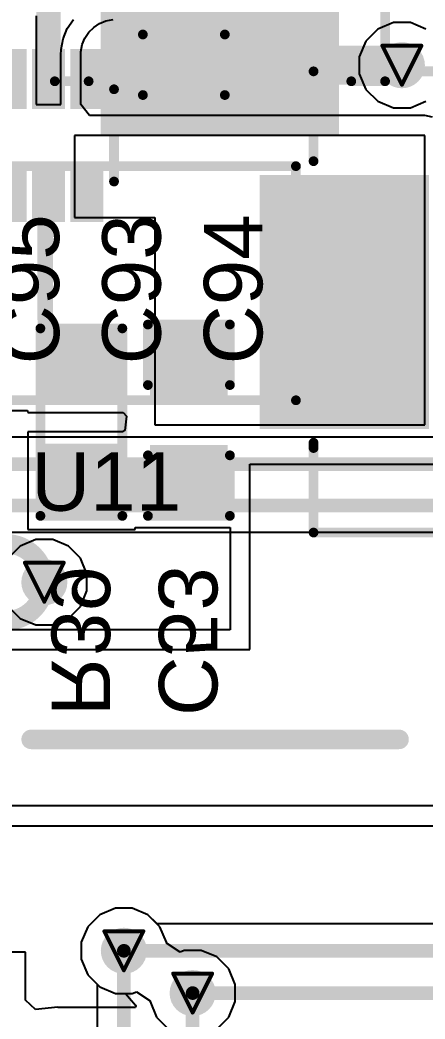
# Model space of a CAD drawing. Header units: inches. Extents: x 0 to 5359, y 0 to 5098.
# Drawn here: x 8.06 to 13.34, y 69.36 to 82.36 of the extents above; entities that cross this region are included whole.
import ezdxf

# ---------------------------------------------------------------- set-up
doc = ezdxf.new("R2010")
doc.units = ezdxf.units.IN
for name, color, linetype in [('Bottom Layer', 5, 'Continuous'), ('Bottom Overlay', 54, 'Continuous'), ('Bottom Paste', 16, 'Continuous'), ('Bottom Solder', 6, 'Continuous'), ('Drill Drawing', 1, 'Continuous'), ('Layer 1', 16, 'Continuous'), ('Layer 2', 76, 'Continuous'), ('Top Layer', 1, 'Continuous'), ('Top Overlay', 2, 'Continuous'), ('Top Paste', 8, 'Continuous'), ('Top Solder', 216, 'Continuous'), ('Via Holes', 16, 'Continuous')]:
    doc.layers.add(name, color=color, linetype=linetype)
doc.styles.add('Arial', font='', dxfattribs={"height": 0.2})
doc.styles.get('Arial').set_extended_font_data('Arial')

# ---------------------------------------------------------------- blocks, each defined once
blk = doc.blocks.new('SOT_583_B_5')
at = {"layer": 'Bottom Layer'}
for points in [[(-1.0700004, 0.9100007199999999), (-0.3999992, 0.9100007199999999), (-0.3999992, 0.5900013599999999), (-1.0700004, 0.5900013599999999)], [(0.3999992, 0.9100007199999999), (1.0700004, 0.9100007199999999), (1.0700004, 0.5900013599999999), (0.3999992, 0.5900013599999999)], [(-1.06999786, 0.40999918), (-0.3999966599999999, 0.40999918), (-0.3999966599999999, 0.08999982), (-1.06999786, 0.08999982)], [(0.40000174, 0.40999918), (1.07000294, 0.40999918), (1.07000294, 0.08999982), (0.40000174, 0.08999982)], [(-1.06999786, -0.08999982), (-0.3999966599999999, -0.08999982), (-0.3999966599999999, -0.40999918), (-1.06999786, -0.40999918)], [(0.40000174, -0.08999982), (1.07000294, -0.08999982), (1.07000294, -0.40999918), (0.40000174, -0.40999918)], [(-1.0700004, -0.5900013599999999), (-0.3999992, -0.5900013599999999), (-0.3999992, -0.9100007199999999), (-1.0700004, -0.9100007199999999)], [(0.3999992, -0.5900013599999999), (1.0700004, -0.5900013599999999), (1.0700004, -0.9100007199999999), (0.3999992, -0.9100007199999999)]]:
    blk.add_hatch(color=5, dxfattribs=at).paths.add_polyline_path(points)
at = {"layer": 'Bottom Paste'}
for points in [[(-1.0700004, 0.9100007199999999), (-0.3999992, 0.9100007199999999), (-0.3999992, 0.5900013599999999), (-1.0700004, 0.5900013599999999)], [(0.3999992, 0.9100007199999999), (1.0700004, 0.9100007199999999), (1.0700004, 0.5900013599999999), (0.3999992, 0.5900013599999999)], [(-1.06999786, 0.40999918), (-0.3999966599999999, 0.40999918), (-0.3999966599999999, 0.08999982), (-1.06999786, 0.08999982)], [(0.40000174, 0.40999918), (1.07000294, 0.40999918), (1.07000294, 0.08999982), (0.40000174, 0.08999982)], [(-1.06999786, -0.08999982), (-0.3999966599999999, -0.08999982), (-0.3999966599999999, -0.40999918), (-1.06999786, -0.40999918)], [(0.40000174, -0.08999982), (1.07000294, -0.08999982), (1.07000294, -0.40999918), (0.40000174, -0.40999918)], [(-1.0700004, -0.5900013599999999), (-0.3999992, -0.5900013599999999), (-0.3999992, -0.9100007199999999), (-1.0700004, -0.9100007199999999)], [(0.3999992, -0.5900013599999999), (1.0700004, -0.5900013599999999), (1.0700004, -0.9100007199999999), (0.3999992, -0.9100007199999999)]]:
    blk.add_hatch(color=16, dxfattribs=at).paths.add_polyline_path(points)
at = {"layer": 'Bottom Solder'}
for points in [[(-1.12500156, 0.9650018799999999), (-0.34499804, 0.9650018799999999), (-0.34499804, 0.5350001999999999), (-1.12500156, 0.5350001999999999)], [(0.34499804, 0.9650018799999999), (1.12500156, 0.9650018799999999), (1.12500156, 0.5350001999999999), (0.34499804, 0.5350001999999999)], [(-1.12499902, 0.46500034), (-0.3449955, 0.46500034), (-0.3449955, 0.03499866), (-1.12499902, 0.03499866)], [(0.3450005799999999, 0.46500034), (1.1250041, 0.46500034), (1.1250041, 0.03499866), (0.3450005799999999, 0.03499866)], [(-1.12499902, -0.03499866), (-0.3449955, -0.03499866), (-0.3449955, -0.46500034), (-1.12499902, -0.46500034)], [(0.3450005799999999, -0.03499866), (1.1250041, -0.03499866), (1.1250041, -0.46500034), (0.3450005799999999, -0.46500034)], [(-1.12500156, -0.5350001999999999), (-0.34499804, -0.5350001999999999), (-0.34499804, -0.9650018799999999), (-1.12500156, -0.9650018799999999)], [(0.34499804, -0.5350001999999999), (1.12500156, -0.5350001999999999), (1.12500156, -0.9650018799999999), (0.34499804, -0.9650018799999999)]]:
    blk.add_hatch(color=6, dxfattribs=at).paths.add_polyline_path(points)
at = {"layer": 'Bottom Overlay'}
for points in [[(0.59999626, 1.10300008, 0.127, 0.127, 0), (-0.5999987999999999, 1.10300008, 0.127, 0.127, 0)], [(-1.3208, -0.889, 0.127, 0.127, 0), (-1.3208, -0.635, 0.127, 0.127, 0)], [(-1.1938, -0.7619999999999999, 0.127, 0.127, 0), (-1.3208, -0.635, 0.127, 0.127, 0)], [(-1.3208, -0.889, 0.127, 0.127, 0), (-1.1938, -0.7619999999999999, 0.127, 0.127, 0)], [(0.59999626, -1.10300008, 0.127, 0.127, 0), (-0.5999987999999999, -1.10300008, 0.127, 0.127, 0)]]:
    blk.add_lwpolyline(points, format="xyseb", dxfattribs=at)
for points in [[(-0.6317487999999999, 1.10300008, 0.0635, 0.0635, 1), (-0.5682488, 1.10300008, 0.0635, 0.0635, 1)], [(0.56824626, 1.10300008, 0.0635, 0.0635, 1), (0.6317462599999999, 1.10300008, 0.0635, 0.0635, 1)], [(-1.35255, -0.635, 0.0635, 0.0635, 1), (-1.28905, -0.635, 0.0635, 0.0635, 1)], [(-1.35255, -0.635, 0.0635, 0.0635, 1), (-1.28905, -0.635, 0.0635, 0.0635, 1)], [(-1.22555, -0.7619999999999999, 0.0635, 0.0635, 1), (-1.16205, -0.7619999999999999, 0.0635, 0.0635, 1)], [(-1.22555, -0.7619999999999999, 0.0635, 0.0635, 1), (-1.16205, -0.7619999999999999, 0.0635, 0.0635, 1)], [(-1.35255, -0.889, 0.0635, 0.0635, 1), (-1.28905, -0.889, 0.0635, 0.0635, 1)], [(-1.35255, -0.889, 0.0635, 0.0635, 1), (-1.28905, -0.889, 0.0635, 0.0635, 1)], [(-0.6317487999999999, -1.10300008, 0.0635, 0.0635, 1), (-0.5682488, -1.10300008, 0.0635, 0.0635, 1)], [(0.56824626, -1.10300008, 0.0635, 0.0635, 1), (0.6317462599999999, -1.10300008, 0.0635, 0.0635, 1)]]:
    blk.add_lwpolyline(points, format="xyseb", close=True, dxfattribs=at)
blk = doc.blocks.new('C____D_27')
at = {"layer": 'Top Layer'}
for points in [[(-4.24999912, 1.44999964), (-1.84999884, 1.44999964), (-1.84999884, -1.44999964), (-4.24999912, -1.44999964)], [(1.84999884, 1.44999964), (4.24999912, 1.44999964), (4.24999912, -1.44999964), (1.84999884, -1.44999964)]]:
    blk.add_hatch(color=1, dxfattribs=at).paths.add_polyline_path(points)
at = {"layer": 'Top Paste'}
for points in [[(-4.24999912, 1.44999964), (-1.84999884, 1.44999964), (-1.84999884, -1.44999964), (-4.24999912, -1.44999964)], [(1.84999884, 1.44999964), (4.24999912, 1.44999964), (4.24999912, -1.44999964), (1.84999884, -1.44999964)]]:
    blk.add_hatch(color=8, dxfattribs=at).paths.add_polyline_path(points)
at = {"layer": 'Top Solder'}
for points in [[(-4.351599119999999, 1.55159964), (-1.74839884, 1.55159964), (-1.74839884, -1.55159964), (-4.351599119999999, -1.55159964)], [(1.74839884, 1.55159964), (4.351599119999999, 1.55159964), (4.351599119999999, -1.55159964), (1.74839884, -1.55159964)]]:
    blk.add_hatch(color=216, dxfattribs=at).paths.add_polyline_path(points)
at = {"layer": 'Top Overlay'}
for points in [[(-3.65000032, 1.70939968, 0.127, 0.127, 0), (-3.65000032, 2.15000078, 0.127, 0.127, 0)], [(3.65000032, 2.15000078, 0.127, 0.127, 0), (-3.65000032, 2.15000078, 0.127, 0.127, 0)], [(3.65000032, 1.70939968, 0.127, 0.127, 0), (3.65000032, 2.15000078, 0.127, 0.127, 0)], [(-3.65000032, -2.15000078, 0.127, 0.127, 0), (-3.65000032, -1.70939968, 0.127, 0.127, 0)], [(3.65000032, -2.15000078, 0.127, 0.127, 0), (3.65000032, -1.70939968, 0.127, 0.127, 0)], [(3.65000032, -2.15000078, 0.127, 0.127, 0), (-3.65000032, -2.15000078, 0.127, 0.127, 0)]]:
    blk.add_lwpolyline(points, format="xyseb", dxfattribs=at)
for points in [[(-3.681750319999999, 2.15000078, 0.0635, 0.0635, 1), (-3.61825032, 2.15000078, 0.0635, 0.0635, 1)], [(-3.681750319999999, 2.15000078, 0.0635, 0.0635, 1), (-3.61825032, 2.15000078, 0.0635, 0.0635, 1)], [(3.61825032, 2.15000078, 0.0635, 0.0635, 1), (3.681750319999999, 2.15000078, 0.0635, 0.0635, 1)], [(3.61825032, 2.15000078, 0.0635, 0.0635, 1), (3.681750319999999, 2.15000078, 0.0635, 0.0635, 1)], [(-3.681750319999999, 1.70939968, 0.0635, 0.0635, 1), (-3.61825032, 1.70939968, 0.0635, 0.0635, 1)], [(3.61825032, 1.70939968, 0.0635, 0.0635, 1), (3.681750319999999, 1.70939968, 0.0635, 0.0635, 1)], [(-3.681750319999999, -1.70939968, 0.0635, 0.0635, 1), (-3.61825032, -1.70939968, 0.0635, 0.0635, 1)], [(3.61825032, -1.70939968, 0.0635, 0.0635, 1), (3.681750319999999, -1.70939968, 0.0635, 0.0635, 1)], [(-3.681750319999999, -2.15000078, 0.0635, 0.0635, 1), (-3.61825032, -2.15000078, 0.0635, 0.0635, 1)], [(-3.681750319999999, -2.15000078, 0.0635, 0.0635, 1), (-3.61825032, -2.15000078, 0.0635, 0.0635, 1)], [(3.61825032, -2.15000078, 0.0635, 0.0635, 1), (3.681750319999999, -2.15000078, 0.0635, 0.0635, 1)], [(3.61825032, -2.15000078, 0.0635, 0.0635, 1), (3.681750319999999, -2.15000078, 0.0635, 0.0635, 1)]]:
    blk.add_lwpolyline(points, format="xyseb", close=True, dxfattribs=at)
blk = doc.blocks.new('R___0603_B_160')
at = {"layer": 'Bottom Layer'}
for points in [[(-1.143, -0.4445), (-1.143, 0.4445), (-0.3810000000000001, 0.4445), (-0.3809999999999999, -0.4445)], [(0.3810000000000001, -0.4445), (0.3809999999999999, 0.4445), (1.143, 0.4445), (1.143, -0.4445)]]:
    blk.add_hatch(color=5, dxfattribs=at).paths.add_polyline_path(points)
at = {"layer": 'Bottom Paste'}
for points in [[(-1.143, -0.4445), (-1.143, 0.4445), (-0.3810000000000001, 0.4445), (-0.3809999999999999, -0.4445)], [(0.3810000000000001, -0.4445), (0.3809999999999999, 0.4445), (1.143, 0.4445), (1.143, -0.4445)]]:
    blk.add_hatch(color=16, dxfattribs=at).paths.add_polyline_path(points)
at = {"layer": 'Bottom Solder'}
for points in [[(-1.2446, -0.5461), (-1.2446, 0.5460999999999999), (-0.2794, 0.5461), (-0.2793999999999999, -0.5460999999999999)], [(0.2794, -0.5461), (0.2793999999999999, 0.5460999999999999), (1.2446, 0.5461), (1.2446, -0.5460999999999999)]]:
    blk.add_hatch(color=6, dxfattribs=at).paths.add_polyline_path(points)
at = {"layer": 'Bottom Overlay'}
for points in [[(-1.2192, -0.5334, 0.127, 0.127, 0), (-1.2192, 0.5334, 0.127, 0.127, 0)], [(1.2192, 0.5334, 0.127, 0.127, 0), (-1.2192, 0.5334, 0.127, 0.127, 0)], [(1.2192, -0.5334, 0.127, 0.127, 0), (1.2192, 0.5334, 0.127, 0.127, 0)], [(1.2192, -0.5334, 0.127, 0.127, 0), (-1.2192, -0.5334, 0.127, 0.127, 0)]]:
    blk.add_lwpolyline(points, format="xyseb", dxfattribs=at)
for points in [[(-1.25095, 0.5334, 0.0635, 0.0635, 1), (-1.18745, 0.5334, 0.0635, 0.0635, 1)], [(-1.25095, 0.5334, 0.0635, 0.0635, 1), (-1.18745, 0.5334, 0.0635, 0.0635, 1)], [(1.18745, 0.5334, 0.0635, 0.0635, 1), (1.25095, 0.5334, 0.0635, 0.0635, 1)], [(1.18745, 0.5334, 0.0635, 0.0635, 1), (1.25095, 0.5334, 0.0635, 0.0635, 1)], [(-1.25095, -0.5334, 0.0635, 0.0635, 1), (-1.18745, -0.5334, 0.0635, 0.0635, 1)], [(-1.25095, -0.5334, 0.0635, 0.0635, 1), (-1.18745, -0.5334, 0.0635, 0.0635, 1)], [(1.18745, -0.5334, 0.0635, 0.0635, 1), (1.25095, -0.5334, 0.0635, 0.0635, 1)], [(1.18745, -0.5334, 0.0635, 0.0635, 1), (1.25095, -0.5334, 0.0635, 0.0635, 1)]]:
    blk.add_lwpolyline(points, format="xyseb", close=True, dxfattribs=at)
blk = doc.blocks.new('ETQP3M6R8KVN_B_223')
at = {"layer": 'Bottom Layer'}
for points in [[(-3.8497891, 1.5999968), (-1.7497933, 1.5999968), (-1.7497933, -1.5999968), (-3.8497891, -1.5999968)], [(1.7497933, 1.5999968), (3.8497891, 1.5999968), (3.8497891, -1.5999968), (1.7497933, -1.5999968)]]:
    blk.add_hatch(color=5, dxfattribs=at).paths.add_polyline_path(points)
at = {"layer": 'Bottom Paste'}
for points in [[(-3.8497891, 1.5999968), (-1.7497933, 1.5999968), (-1.7497933, -1.5999968), (-3.8497891, -1.5999968)], [(1.7497933, 1.5999968), (3.8497891, 1.5999968), (3.8497891, -1.5999968), (1.7497933, -1.5999968)]]:
    blk.add_hatch(color=16, dxfattribs=at).paths.add_polyline_path(points)
at = {"layer": 'Bottom Solder'}
for points in [[(-3.900589099999999, 1.6507968), (-1.6989933, 1.6507968), (-1.6989933, -1.6507968), (-3.900589099999999, -1.6507968)], [(1.6989933, 1.6507968), (3.900589099999999, 1.6507968), (3.900589099999999, -1.6507968), (1.6989933, -1.6507968)]]:
    blk.add_hatch(color=6, dxfattribs=at).paths.add_polyline_path(points)
at = {"layer": 'Bottom Overlay'}
for p, q in [((0.3999966599999999, -1.3999972), (0.3999966599999999, 0.5999987999999999)), ((0.3999966599999999, 0.5999987999999999), (1.3999972, 0.5999987999999999)), ((1.3999972, 0.5999987999999999), (1.3999972, -1.3999972)), ((1.3999972, -1.3999972), (0.3999966599999999, -1.3999972))]:
    blk.add_line(p, q, dxfattribs=at)
for points in [[(-3.1999936, 2.999994, 0.127, 0.127, 0), (3.19999614, 2.999994, 0.127, 0.127, 0)], [(-3.1999936, 1.8311368, 0.127, 0.127, 0), (-3.1999936, 2.999994, 0.127, 0.127, 0)], [(3.1999936, 1.8311368, 0.127, 0.127, 0), (3.19999614, 2.999994, 0.127, 0.127, 0)], [(-3.1999936, -2.999994, 0.127, 0.127, 0), (-3.19999106, -1.83113426, 0.127, 0.127, 0)], [(-3.19999106, -1.89999366, 0.127, 0.127, 0), (-3.19999106, -1.83113426, 0.127, 0.127, 0)], [(3.1999936, -2.999994, 0.127, 0.127, 0), (3.1999936, -1.8311368, 0.127, 0.127, 0)], [(-3.1999936, -2.999994, 0.127, 0.127, 0), (3.1999936, -2.999994, 0.127, 0.127, 0)]]:
    blk.add_lwpolyline(points, format="xyseb", dxfattribs=at)
for points in [[(-3.2317436, 2.999994, 0.0635, 0.0635, 1), (-3.1682436, 2.999994, 0.0635, 0.0635, 1)], [(-3.2317436, 2.999994, 0.0635, 0.0635, 1), (-3.1682436, 2.999994, 0.0635, 0.0635, 1)], [(3.16824614, 2.999994, 0.0635, 0.0635, 1), (3.231746139999999, 2.999994, 0.0635, 0.0635, 1)], [(3.16824614, 2.999994, 0.0635, 0.0635, 1), (3.231746139999999, 2.999994, 0.0635, 0.0635, 1)], [(-3.2317436, 1.8311368, 0.0635, 0.0635, 1), (-3.1682436, 1.8311368, 0.0635, 0.0635, 1)], [(3.1682436, 1.8311368, 0.0635, 0.0635, 1), (3.2317436, 1.8311368, 0.0635, 0.0635, 1)], [(-3.23174106, -1.83113426, 0.0635, 0.0635, 1), (-3.16824106, -1.83113426, 0.0635, 0.0635, 1)], [(-3.23174106, -1.83113426, 0.0635, 0.0635, 1), (-3.16824106, -1.83113426, 0.0635, 0.0635, 1)], [(3.1682436, -1.8311368, 0.0635, 0.0635, 1), (3.2317436, -1.8311368, 0.0635, 0.0635, 1)], [(-3.23174106, -1.89999366, 0.0635, 0.0635, 1), (-3.16824106, -1.89999366, 0.0635, 0.0635, 1)], [(-3.2317436, -2.999994, 0.0635, 0.0635, 1), (-3.1682436, -2.999994, 0.0635, 0.0635, 1)], [(-3.2317436, -2.999994, 0.0635, 0.0635, 1), (-3.1682436, -2.999994, 0.0635, 0.0635, 1)], [(3.1682436, -2.999994, 0.0635, 0.0635, 1), (3.2317436, -2.999994, 0.0635, 0.0635, 1)], [(3.1682436, -2.999994, 0.0635, 0.0635, 1), (3.2317436, -2.999994, 0.0635, 0.0635, 1)]]:
    blk.add_lwpolyline(points, format="xyseb", close=True, dxfattribs=at)
blk = doc.blocks.new('C___0603_B_335')
at = {"layer": 'Bottom Layer'}
for points in [[(-1.143, -0.4445), (-1.143, 0.4445), (-0.3809999999999999, 0.4445), (-0.3809999999999999, -0.4445)], [(0.3809999999999999, -0.4445), (0.3809999999999999, 0.4445), (1.143, 0.4445), (1.143, -0.4445)]]:
    blk.add_hatch(color=5, dxfattribs=at).paths.add_polyline_path(points)
at = {"layer": 'Bottom Paste'}
for points in [[(-1.143, -0.4445), (-1.143, 0.4445), (-0.3809999999999999, 0.4445), (-0.3809999999999999, -0.4445)], [(0.3809999999999999, -0.4445), (0.3809999999999999, 0.4445), (1.143, 0.4445), (1.143, -0.4445)]]:
    blk.add_hatch(color=16, dxfattribs=at).paths.add_polyline_path(points)
at = {"layer": 'Bottom Solder'}
for points in [[(-1.20299988, -0.50449988), (-1.20299988, 0.50449988), (-0.3210001199999999, 0.50449988), (-0.3210001199999999, -0.50449988)], [(0.3210001199999999, -0.50449988), (0.3210001199999999, 0.50449988), (1.20299988, 0.50449988), (1.20299988, -0.50449988)]]:
    blk.add_hatch(color=6, dxfattribs=at).paths.add_polyline_path(points)
at = {"layer": 'Bottom Overlay'}
for points in [[(-1.2446, 0.5334, 0.127, 0.127, 0), (-0.4571999999999999, 0.5334, 0.127, 0.127, 0)], [(-1.2446, 0.5334, 0.127, 0.127, 0), (-1.2446, -0.5334, 0.127, 0.127, 0)], [(0.4571999999999999, 0.5334, 0.127, 0.127, 0), (1.2446, 0.5334, 0.127, 0.127, 0)], [(1.2446, 0.5334, 0.127, 0.127, 0), (1.2446, -0.5334, 0.127, 0.127, 0)], [(-0.4571999999999999, -0.5333974599999999, 0.127, 0.127, 0), (-1.2446, -0.5334, 0.127, 0.127, 0)], [(0.4571999999999999, -0.5334, 0.127, 0.127, 0), (1.2446, -0.5334, 0.127, 0.127, 0)]]:
    blk.add_lwpolyline(points, format="xyseb", dxfattribs=at)
for points in [[(-1.27635, 0.5334, 0.0635, 0.0635, 1), (-1.21285, 0.5334, 0.0635, 0.0635, 1)], [(-1.27635, 0.5334, 0.0635, 0.0635, 1), (-1.21285, 0.5334, 0.0635, 0.0635, 1)], [(-0.4889499999999999, 0.5334, 0.0635, 0.0635, 1), (-0.42545, 0.5334, 0.0635, 0.0635, 1)], [(0.42545, 0.5334, 0.0635, 0.0635, 1), (0.4889499999999999, 0.5334, 0.0635, 0.0635, 1)], [(1.21285, 0.5334, 0.0635, 0.0635, 1), (1.27635, 0.5334, 0.0635, 0.0635, 1)], [(1.21285, 0.5334, 0.0635, 0.0635, 1), (1.27635, 0.5334, 0.0635, 0.0635, 1)], [(-1.27635, -0.5334, 0.0635, 0.0635, 1), (-1.21285, -0.5334, 0.0635, 0.0635, 1)], [(-1.27635, -0.5334, 0.0635, 0.0635, 1), (-1.21285, -0.5334, 0.0635, 0.0635, 1)], [(-0.4889499999999999, -0.5333974599999999, 0.0635, 0.0635, 1), (-0.42545, -0.5333974599999999, 0.0635, 0.0635, 1)], [(0.42545, -0.5334, 0.0635, 0.0635, 1), (0.4889499999999999, -0.5334, 0.0635, 0.0635, 1)], [(1.21285, -0.5334, 0.0635, 0.0635, 1), (1.27635, -0.5334, 0.0635, 0.0635, 1)], [(1.21285, -0.5334, 0.0635, 0.0635, 1), (1.27635, -0.5334, 0.0635, 0.0635, 1)]]:
    blk.add_lwpolyline(points, format="xyseb", close=True, dxfattribs=at)
blk = doc.blocks.new('C___0603_B_339')
at = {"layer": 'Bottom Layer'}
for points in [[(-1.143, -0.4445), (-1.143, 0.4445), (-0.3809999999999999, 0.4445), (-0.3809999999999999, -0.4445)], [(0.3809999999999999, -0.4445), (0.3809999999999999, 0.4445), (1.143, 0.4445), (1.143, -0.4445)]]:
    blk.add_hatch(color=5, dxfattribs=at).paths.add_polyline_path(points)
at = {"layer": 'Bottom Paste'}
for points in [[(-1.143, -0.4445), (-1.143, 0.4445), (-0.3809999999999999, 0.4445), (-0.3809999999999999, -0.4445)], [(0.3809999999999999, -0.4445), (0.3809999999999999, 0.4445), (1.143, 0.4445), (1.143, -0.4445)]]:
    blk.add_hatch(color=16, dxfattribs=at).paths.add_polyline_path(points)
at = {"layer": 'Bottom Solder'}
for points in [[(-1.20299988, -0.50449988), (-1.20299988, 0.50449988), (-0.3210001199999999, 0.50449988), (-0.3210001199999999, -0.50449988)], [(0.3210001199999999, -0.50449988), (0.3210001199999999, 0.50449988), (1.20299988, 0.50449988), (1.20299988, -0.50449988)]]:
    blk.add_hatch(color=6, dxfattribs=at).paths.add_polyline_path(points)
at = {"layer": 'Bottom Overlay'}
for points in [[(-1.2446, 0.5333974599999999, 0.127, 0.127, 0), (-1.2446, -0.5333974599999999, 0.127, 0.127, 0)], [(-1.2446, 0.5333974599999999, 0.127, 0.127, 0), (-0.4571999999999999, 0.5333974599999999, 0.127, 0.127, 0)], [(0.45720254, 0.5333974599999999, 0.127, 0.127, 0), (1.24460254, 0.5333974599999999, 0.127, 0.127, 0)], [(1.24460254, 0.5333974599999999, 0.127, 0.127, 0), (1.24460254, -0.5333974599999999, 0.127, 0.127, 0)], [(-1.2446, -0.5333974599999999, 0.127, 0.127, 0), (-0.4571974599999999, -0.5334, 0.127, 0.127, 0)], [(1.24460254, -0.5333974599999999, 0.127, 0.127, 0), (0.4571999999999999, -0.5334, 0.127, 0.127, 0)]]:
    blk.add_lwpolyline(points, format="xyseb", dxfattribs=at)
for points in [[(-1.27635, 0.5333974599999999, 0.0635, 0.0635, 1), (-1.21285, 0.5333974599999999, 0.0635, 0.0635, 1)], [(-1.27635, 0.5333974599999999, 0.0635, 0.0635, 1), (-1.21285, 0.5333974599999999, 0.0635, 0.0635, 1)], [(-0.4889499999999999, 0.5333974599999999, 0.0635, 0.0635, 1), (-0.42545, 0.5333974599999999, 0.0635, 0.0635, 1)], [(0.42545254, 0.5333974599999999, 0.0635, 0.0635, 1), (0.4889525399999999, 0.5333974599999999, 0.0635, 0.0635, 1)], [(1.21285254, 0.5333974599999999, 0.0635, 0.0635, 1), (1.27635254, 0.5333974599999999, 0.0635, 0.0635, 1)], [(1.21285254, 0.5333974599999999, 0.0635, 0.0635, 1), (1.27635254, 0.5333974599999999, 0.0635, 0.0635, 1)], [(-1.27635, -0.5333974599999999, 0.0635, 0.0635, 1), (-1.21285, -0.5333974599999999, 0.0635, 0.0635, 1)], [(-1.27635, -0.5333974599999999, 0.0635, 0.0635, 1), (-1.21285, -0.5333974599999999, 0.0635, 0.0635, 1)], [(-0.48894746, -0.5334, 0.0635, 0.0635, 1), (-0.42544746, -0.5334, 0.0635, 0.0635, 1)], [(0.42545, -0.5334, 0.0635, 0.0635, 1), (0.4889499999999999, -0.5334, 0.0635, 0.0635, 1)], [(1.21285254, -0.5333974599999999, 0.0635, 0.0635, 1), (1.27635254, -0.5333974599999999, 0.0635, 0.0635, 1)], [(1.21285254, -0.5333974599999999, 0.0635, 0.0635, 1), (1.27635254, -0.5333974599999999, 0.0635, 0.0635, 1)]]:
    blk.add_lwpolyline(points, format="xyseb", close=True, dxfattribs=at)

msp = doc.modelspace()

# ---------------------------------------------------------------- hatches: boundary and pattern name
at = {"layer": 'Bottom Layer'}
msp.add_hatch(color=5, dxfattribs=at).paths.add_polyline_path([(8.27603882, 83.99461992), (8.27603882, 81.25726192), (8.59603818, 81.25726192), (8.59603818, 83.99461992)])
h = msp.add_hatch(color=5, dxfattribs=at)
edge = h.paths.add_edge_path()
edge.add_arc((13.03650936, 81.77023523999999), 0.2999994, 0, 360)
h = msp.add_hatch(color=5, dxfattribs=at)
edge = h.paths.add_edge_path()
edge.add_arc((8.382, 75.04455146), 0.2999994, 0, 360)
h = msp.add_hatch(color=5, dxfattribs=at)
edge = h.paths.add_edge_path()
edge.add_arc((9.41720494, 70.25004238), 0.2999994, 0, 360)
h = msp.add_hatch(color=5, dxfattribs=at)
edge = h.paths.add_edge_path()
edge.add_arc((10.31240508, 69.70004347999999), 0.2999994, 0, 360)
at = {"layer": 'Layer 1'}
h = msp.add_hatch(color=16, dxfattribs=at)
edge = h.paths.add_edge_path()
edge.add_arc((13.03650936, 81.77023523999999), 0.2999994, 0, 360)
h = msp.add_hatch(color=16, dxfattribs=at)
edge = h.paths.add_edge_path()
edge.add_arc((8.382, 75.04455146), 0.2999994, 0, 360)
h = msp.add_hatch(color=16, dxfattribs=at)
edge = h.paths.add_edge_path()
edge.add_arc((9.41720494, 70.25004238), 0.2999994, 0, 360)
h = msp.add_hatch(color=16, dxfattribs=at)
edge = h.paths.add_edge_path()
edge.add_arc((10.31240508, 69.70004347999999), 0.2999994, 0, 360)
at = {"layer": 'Layer 2'}
h = msp.add_hatch(color=76, dxfattribs=at)
edge = h.paths.add_edge_path()
edge.add_arc((13.03650936, 81.77023523999999), 0.2999994, 0, 360)
h = msp.add_hatch(color=76, dxfattribs=at)
edge = h.paths.add_edge_path()
edge.add_arc((8.382, 75.04455146), 0.2999994, 0, 360)
h = msp.add_hatch(color=76, dxfattribs=at)
edge = h.paths.add_edge_path()
edge.add_arc((9.41720494, 70.25004238), 0.2999994, 0, 360)
h = msp.add_hatch(color=76, dxfattribs=at)
edge = h.paths.add_edge_path()
edge.add_arc((10.31240508, 69.70004347999999), 0.2999994, 0, 360)
at = {"layer": 'Top Layer'}
h = msp.add_hatch(color=1, dxfattribs=at)
edge = h.paths.add_edge_path()
edge.add_arc((13.03650936, 81.77023523999999), 0.2999994, 0, 360)
h = msp.add_hatch(color=1, dxfattribs=at)
edge = h.paths.add_edge_path()
edge.add_arc((8.382, 75.04455146), 0.2999994, 0, 360)
h = msp.add_hatch(color=1, dxfattribs=at)
edge = h.paths.add_edge_path()
edge.add_arc((9.41720494, 70.25004238), 0.2999994, 0, 360)
h = msp.add_hatch(color=1, dxfattribs=at)
edge = h.paths.add_edge_path()
edge.add_arc((10.31240508, 69.70004347999999), 0.2999994, 0, 360)
at = {"layer": 'Via Holes'}
h = msp.add_hatch(color=7, dxfattribs=at)
edge = h.paths.add_edge_path()
edge.add_arc((13.03650936, 81.77023523999999), 0.1499997, 0, 360)
h = msp.add_hatch(color=7, dxfattribs=at)
edge = h.paths.add_edge_path()
edge.add_arc((8.382, 75.04455146), 0.1499997, 0, 360)
h = msp.add_hatch(color=7, dxfattribs=at)
edge = h.paths.add_edge_path()
edge.add_arc((9.41720494, 70.25004238), 0.1499997, 0, 360)
h = msp.add_hatch(color=7, dxfattribs=at)
edge = h.paths.add_edge_path()
edge.add_arc((10.31240508, 69.70004347999999), 0.1499997, 0, 360)

# ---------------------------------------------------------------- linework, layer by layer
at = {"layer": 'Bottom Layer'}
for p, q in [((8.27602612, 82.41144553999999), (8.276033739999999, 81.25726192)), ((8.68115866, 82.2459239), (8.759682759999999, 82.36344715999999)), ((9.02471398, 82.26223323999999), (9.09981416, 82.31241601999999)), ((9.09981416, 82.31241601999999), (9.18327094, 82.34698288)), ((9.18327094, 82.34698288), (9.27811708, 82.36584491999999)), ((8.62707444, 82.11533996), (8.68115866, 82.2459239)), ((8.910665439999999, 82.12326221999999), (8.96084314, 82.1983624)), ((8.96084314, 82.1983624), (9.02471398, 82.26223323999999)), ((8.599505279999999, 81.97671438), (8.62707444, 82.11533996)), ((8.857234, 81.94493898), (8.87610366, 82.0398156)), ((8.87610366, 82.0398156), (8.910665439999999, 82.12326221999999)), ((8.59603818, 81.90604142), (8.599505279999999, 81.97671438)), ((8.59603818, 81.25726192), (8.59603818, 81.90604142)), ((8.85501404, 81.89967109999999), (8.857234, 81.94493898)), ((8.85501404, 81.25726446), (8.85501404, 81.89967109999999)), ((8.276033739999999, 81.25726192), (8.59603818, 81.25726192)), ((8.97009636, 81.11623603999999), (8.85501404, 81.25726446)), ((13.33669926, 81.11623603999999), (8.97009636, 81.11623603999999)), ((13.43580498, 81.0965231), (13.33669926, 81.11623603999999)), ((8.7760302, 80.85726018), (8.77603528, 79.78725978)), ((13.33669926, 80.85726018), (8.7760302, 80.85726018)), ((13.33669926, 77.09066623999999), (13.33669926, 80.85726018)), ((8.77603528, 79.78725978), (9.81959174, 79.78725978)), ((9.81959174, 79.78725978), (9.81959174, 77.09066623999999)), ((6.765597339999999, 77.27966256), (8.16258972, 77.27966256)), ((8.16258972, 77.27966256), (8.165591999999998, 77.25426255999999)), ((8.165591999999998, 77.25426255999999), (9.4073345, 77.25426255999999)), ((9.4073345, 77.25426255999999), (9.45297576, 77.20679758)), ((9.45297576, 77.20679758), (9.42894482, 77.01777332)), ((9.81959174, 77.09066623999999), (13.33669926, 77.09066623999999)), ((9.397314199999999, 77.00026256), (8.165591999999998, 77.00026256)), ((8.165591999999998, 77.00026256), (8.165591999999998, 75.73026255999999)), ((9.42894482, 77.01777332), (9.397314199999999, 77.00026256)), ((11.05878408, 74.16799238), (11.05878408, 76.581)), ((11.05878408, 76.581), (16.46860308, 76.581)), ((8.165591999999998, 75.73026255999999), (9.562591999999999, 75.73026255999999)), ((9.562591999999999, 75.73026255999999), (9.56559428, 75.75566256)), ((9.56559428, 75.75566256), (10.79980822, 75.75566256)), ((10.79980822, 75.75566256), (10.79980822, 74.42696824)), ((10.79980822, 74.42696824), (6.660992520000001, 74.42697077999999)), ((0.38845236, 74.16799999999999), (11.05878408, 74.16799238)), ((8.60338132, 72.13599492), (7.51670328, 72.13599492)), ((13.54358226, 72.13599746), (8.60338132, 72.13599492)), ((3.8163246, 71.87701906), (8.60338132, 71.87701906)), ((8.60338132, 71.87701906), (13.54358226, 71.8770216)), ((9.103390479999998, 70.71970108000001), (8.94754624, 70.56385683999999)), ((9.30700704, 70.80404177999999), (9.103390479999998, 70.71970108000001)), ((9.527402839999999, 70.80404177999999), (9.30700704, 70.80404177999999)), ((9.7310194, 70.71970108000001), (9.527402839999999, 70.80404177999999)), ((9.88686364, 70.56385683999999), (9.7310194, 70.71970108000001)), ((8.94754624, 70.56385683999999), (8.86320554, 70.36024028)), ((9.97120434, 70.36024028), (9.88686364, 70.56385683999999)), ((8.86320554, 70.36024028), (8.86320554, 70.13984448)), ((9.97120434, 70.35080926), (9.97120434, 70.36024028)), ((10.14900688, 70.23200584), (9.97120434, 70.35080926)), ((10.20220718, 70.25404288), (10.14900688, 70.23200584)), ((10.42260298, 70.25404288), (10.20220718, 70.25404288)), ((10.62621954, 70.16970218), (10.42260298, 70.25404288)), ((8.86320554, 70.13984448), (8.94754624, 69.93622792)), ((10.78206378, 70.01385794), (10.62621954, 70.16970218)), ((8.94754624, 69.93622792), (9.0675841, 69.81619006)), ((10.86640448, 69.81024138), (10.78206378, 70.01385794)), ((9.0675841, 69.81619006), (9.0675841, 62.68362114)), ((10.86640448, 69.58984558), (10.86640448, 69.81024138)), ((10.78206378, 69.38622901999999), (10.86640448, 69.58984558)), ((10.67152806, 69.2756933), (10.78206378, 69.38622901999999))]:
    msp.add_line(p, q, dxfattribs=at)
for points in [[(10.07105936, 81.86504835999999, 0.508, 0.508, 0), (10.16587248, 81.77023523999999, 0.508, 0.508, 0)], [(10.16587248, 81.77023523999999, 0.508, 0.508, 0), (13.03650936, 81.77023523999999, 0.508, 0.508, 0)], [(9.906467359999999, 81.70045635999999, 0.254, 0.254, 0), (10.07105936, 81.86504835999999, 0.254, 0.254, 0)], [(8.93603496, 81.66745668, 0.254, 0.254, 0), (8.96903464, 81.70045635999999, 0.254, 0.254, 0)], [(8.93603496, 81.59225998, 0.254, 0.254, 0), (8.93603496, 81.66745668, 0.254, 0.254, 0)], [(8.96903464, 81.70045635999999, 0.254, 0.254, 0), (9.906467359999999, 81.70045635999999, 0.254, 0.254, 0)], [(8.3932141, 80.07943852, 0.2032, 0.2032, 0), (8.43603342, 80.12225784, 0.2032, 0.2032, 0)], [(8.3932141, 78.67580912, 0.2032, 0.2032, 0), (8.3932141, 80.07943852, 0.2032, 0.2032, 0)], [(8.39321156, 78.48287072, 0.2032, 0.2032, 0), (8.3932141, 78.67580912, 0.2032, 0.2032, 0)], [(8.521192, 78.08793881999999, 0.2032, 0.2032, -0.1579891971284862), (8.39321156, 78.48287072, 0.2032, 0.2032, 0)], [(8.521192, 78.08793881999999, 0.2032, 0.2032, 0), (8.864092, 77.88926256, 0.2032, 0.2032, 0)], [(10.20059174, 77.91466256, 0.2032, 0.2032, 0), (10.26409174, 77.91466256, 0.2032, 0.2032, 0)], [(8.864092, 76.36526256, 0.508, 0.508, 0), (8.876792, 76.37796255999999, 0.508, 0.508, 0)], [(8.876792, 76.37796255999999, 0.508, 0.508, 0), (10.25139174, 76.37796255999999, 0.508, 0.508, 0)], [(10.25139174, 76.37796255999999, 0.508, 0.508, 0), (10.26409174, 76.39066256, 0.508, 0.508, 0)], [(9.417202399999999, 70.25003984, 0.1778, 0.1778, 0), (9.41720494, 70.25004238, 0.1778, 0.1778, 0)], [(9.417202399999999, 62.24976374, 0.1778, 0.1778, 0), (9.417202399999999, 70.25003984, 0.1778, 0.1778, 0)], [(10.31240254, 69.70004094, 0.1778, 0.1778, 0), (10.31240508, 69.70004347999999, 0.1778, 0.1778, 0)], [(10.31240254, 62.24976374, 0.1778, 0.1778, 0), (10.31240254, 69.70004094, 0.1778, 0.1778, 0)]]:
    msp.add_lwpolyline(points, format="xyseb", dxfattribs=at)
for points in [[(9.94405936, 81.86504835999999, 0.254, 0.254, 1), (10.19805936, 81.86504835999999, 0.254, 0.254, 1)], [(10.03887248, 81.77023523999999, 0.254, 0.254, 1), (10.29287248, 81.77023523999999, 0.254, 0.254, 1)], [(10.03887248, 81.77023523999999, 0.254, 0.254, 1), (10.29287248, 81.77023523999999, 0.254, 0.254, 1)], [(12.90950936, 81.77023523999999, 0.254, 0.254, 1), (13.16350936, 81.77023523999999, 0.254, 0.254, 1)], [(10.00755936, 81.86504835999999, 0.127, 0.127, 1), (10.13455936, 81.86504835999999, 0.127, 0.127, 1)], [(8.87253496, 81.66745668, 0.127, 0.127, 1), (8.99953496, 81.66745668, 0.127, 0.127, 1)], [(8.87253496, 81.66745668, 0.127, 0.127, 1), (8.99953496, 81.66745668, 0.127, 0.127, 1)], [(8.90553464, 81.70045635999999, 0.127, 0.127, 1), (9.03253464, 81.70045635999999, 0.127, 0.127, 1)], [(8.90553464, 81.70045635999999, 0.127, 0.127, 1), (9.03253464, 81.70045635999999, 0.127, 0.127, 1)], [(9.84296736, 81.70045635999999, 0.127, 0.127, 1), (9.96996736, 81.70045635999999, 0.127, 0.127, 1)], [(9.84296736, 81.70045635999999, 0.127, 0.127, 1), (9.96996736, 81.70045635999999, 0.127, 0.127, 1)], [(8.87253496, 81.59225998, 0.127, 0.127, 1), (8.99953496, 81.59225998, 0.127, 0.127, 1)], [(8.38523342, 80.12225784, 0.1016, 0.1016, 1), (8.48683342, 80.12225784, 0.1016, 0.1016, 1)], [(8.3424141, 80.07943852, 0.1016, 0.1016, 1), (8.4440141, 80.07943852, 0.1016, 0.1016, 1)], [(8.3424141, 80.07943852, 0.1016, 0.1016, 1), (8.4440141, 80.07943852, 0.1016, 0.1016, 1)], [(8.3424141, 78.67580912, 0.1016, 0.1016, 1), (8.4440141, 78.67580912, 0.1016, 0.1016, 1)], [(8.3424141, 78.67580912, 0.1016, 0.1016, 1), (8.4440141, 78.67580912, 0.1016, 0.1016, 1)], [(8.342411559999999, 78.48287072, 0.1016, 0.1016, 1), (8.44401156, 78.48287072, 0.1016, 0.1016, 1)], [(8.342411559999999, 78.48287072, 0.1016, 0.1016, 1), (8.44401156, 78.48287072, 0.1016, 0.1016, 1)], [(8.470392, 78.08793881999999, 0.1016, 0.1016, 1), (8.571992, 78.08793881999999, 0.1016, 0.1016, 1)], [(8.470392, 78.08793881999999, 0.1016, 0.1016, 1), (8.571992, 78.08793881999999, 0.1016, 0.1016, 1)], [(8.813292, 77.88926256, 0.1016, 0.1016, 1), (8.914892, 77.88926256, 0.1016, 0.1016, 1)], [(10.14979174, 77.91466256, 0.1016, 0.1016, 1), (10.25139174, 77.91466256, 0.1016, 0.1016, 1)], [(10.21329174, 77.91466256, 0.1016, 0.1016, 1), (10.31489174, 77.91466256, 0.1016, 0.1016, 1)], [(8.737092, 76.36526256, 0.254, 0.254, 1), (8.991092, 76.36526256, 0.254, 0.254, 1)], [(8.749792, 76.37796255999999, 0.254, 0.254, 1), (9.003792, 76.37796255999999, 0.254, 0.254, 1)], [(8.749792, 76.37796255999999, 0.254, 0.254, 1), (9.003792, 76.37796255999999, 0.254, 0.254, 1)], [(10.12439174, 76.37796255999999, 0.254, 0.254, 1), (10.37839174, 76.37796255999999, 0.254, 0.254, 1)], [(10.12439174, 76.37796255999999, 0.254, 0.254, 1), (10.37839174, 76.37796255999999, 0.254, 0.254, 1)], [(10.13709174, 76.39066256, 0.254, 0.254, 1), (10.39109174, 76.39066256, 0.254, 0.254, 1)], [(9.3727524, 70.25003984, 0.08889999999999999, 0.08889999999999999, 1), (9.4616524, 70.25003984, 0.08889999999999999, 0.08889999999999999, 1)], [(9.3727524, 70.25003984, 0.08889999999999999, 0.08889999999999999, 1), (9.4616524, 70.25003984, 0.08889999999999999, 0.08889999999999999, 1)], [(9.37275494, 70.25004238, 0.08889999999999999, 0.08889999999999999, 1), (9.461654939999999, 70.25004238, 0.08889999999999999, 0.08889999999999999, 1)], [(10.26795254, 69.70004094, 0.08889999999999999, 0.08889999999999999, 1), (10.35685254, 69.70004094, 0.08889999999999999, 0.08889999999999999, 1)], [(10.26795254, 69.70004094, 0.08889999999999999, 0.08889999999999999, 1), (10.35685254, 69.70004094, 0.08889999999999999, 0.08889999999999999, 1)], [(10.26795508, 69.70004347999999, 0.08889999999999999, 0.08889999999999999, 1), (10.35685508, 69.70004347999999, 0.08889999999999999, 0.08889999999999999, 1)]]:
    msp.add_lwpolyline(points, format="xyseb", close=True, dxfattribs=at)
at = {"layer": 'Drill Drawing'}
for points in [[(12.78250936, 82.02423524, 0.0508, 0.0508, 0), (13.29050936, 82.02423524, 0.0508, 0.0508, 0)], [(12.78250936, 82.02423524, 0.0508, 0.0508, 0), (13.03650936, 81.51623524, 0.0508, 0.0508, 0)], [(13.03650936, 81.51623524, 0.0508, 0.0508, 0), (13.29050936, 82.02423524, 0.0508, 0.0508, 0)], [(8.128, 75.29855146, 0.0508, 0.0508, 0), (8.636000000000001, 75.29855146, 0.0508, 0.0508, 0)], [(8.128, 75.29855146, 0.0508, 0.0508, 0), (8.382, 74.79055145999999, 0.0508, 0.0508, 0)], [(8.382, 74.79055145999999, 0.0508, 0.0508, 0), (8.636000000000001, 75.29855146, 0.0508, 0.0508, 0)], [(9.16320494, 70.50404238, 0.0508, 0.0508, 0), (9.671204939999999, 70.50404238, 0.0508, 0.0508, 0)], [(9.16320494, 70.50404238, 0.0508, 0.0508, 0), (9.41720494, 69.99604237999999, 0.0508, 0.0508, 0)], [(9.41720494, 69.99604237999999, 0.0508, 0.0508, 0), (9.671204939999999, 70.50404238, 0.0508, 0.0508, 0)], [(10.05840508, 69.95404348, 0.0508, 0.0508, 0), (10.56640508, 69.95404348, 0.0508, 0.0508, 0)], [(10.05840508, 69.95404348, 0.0508, 0.0508, 0), (10.31240508, 69.44604348, 0.0508, 0.0508, 0)], [(10.31240508, 69.44604348, 0.0508, 0.0508, 0), (10.56640508, 69.95404348, 0.0508, 0.0508, 0)]]:
    msp.add_lwpolyline(points, format="xyseb", dxfattribs=at)
for points in [[(12.76980936, 82.02423524, 0.0254, 0.0254, 1), (12.79520936, 82.02423524, 0.0254, 0.0254, 1)], [(12.76980936, 82.02423524, 0.0254, 0.0254, 1), (12.79520936, 82.02423524, 0.0254, 0.0254, 1)], [(13.27780936, 82.02423524, 0.0254, 0.0254, 1), (13.30320936, 82.02423524, 0.0254, 0.0254, 1)], [(13.27780936, 82.02423524, 0.0254, 0.0254, 1), (13.30320936, 82.02423524, 0.0254, 0.0254, 1)], [(13.02380936, 81.51623524, 0.0254, 0.0254, 1), (13.04920936, 81.51623524, 0.0254, 0.0254, 1)], [(13.02380936, 81.51623524, 0.0254, 0.0254, 1), (13.04920936, 81.51623524, 0.0254, 0.0254, 1)], [(8.1153, 75.29855146, 0.0254, 0.0254, 1), (8.140699999999999, 75.29855146, 0.0254, 0.0254, 1)], [(8.1153, 75.29855146, 0.0254, 0.0254, 1), (8.140699999999999, 75.29855146, 0.0254, 0.0254, 1)], [(8.6233, 75.29855146, 0.0254, 0.0254, 1), (8.6487, 75.29855146, 0.0254, 0.0254, 1)], [(8.6233, 75.29855146, 0.0254, 0.0254, 1), (8.6487, 75.29855146, 0.0254, 0.0254, 1)], [(8.369299999999999, 74.79055145999999, 0.0254, 0.0254, 1), (8.3947, 74.79055145999999, 0.0254, 0.0254, 1)], [(8.369299999999999, 74.79055145999999, 0.0254, 0.0254, 1), (8.3947, 74.79055145999999, 0.0254, 0.0254, 1)], [(9.15050494, 70.50404238, 0.0254, 0.0254, 1), (9.17590494, 70.50404238, 0.0254, 0.0254, 1)], [(9.15050494, 70.50404238, 0.0254, 0.0254, 1), (9.17590494, 70.50404238, 0.0254, 0.0254, 1)], [(9.658504939999998, 70.50404238, 0.0254, 0.0254, 1), (9.68390494, 70.50404238, 0.0254, 0.0254, 1)], [(9.658504939999998, 70.50404238, 0.0254, 0.0254, 1), (9.68390494, 70.50404238, 0.0254, 0.0254, 1)], [(9.404504939999999, 69.99604237999999, 0.0254, 0.0254, 1), (9.429904939999998, 69.99604237999999, 0.0254, 0.0254, 1)], [(9.404504939999999, 69.99604237999999, 0.0254, 0.0254, 1), (9.429904939999998, 69.99604237999999, 0.0254, 0.0254, 1)], [(10.04570508, 69.95404348, 0.0254, 0.0254, 1), (10.07110508, 69.95404348, 0.0254, 0.0254, 1)], [(10.04570508, 69.95404348, 0.0254, 0.0254, 1), (10.07110508, 69.95404348, 0.0254, 0.0254, 1)], [(10.55370508, 69.95404348, 0.0254, 0.0254, 1), (10.57910508, 69.95404348, 0.0254, 0.0254, 1)], [(10.55370508, 69.95404348, 0.0254, 0.0254, 1), (10.57910508, 69.95404348, 0.0254, 0.0254, 1)], [(10.29970508, 69.44604348, 0.0254, 0.0254, 1), (10.32510508, 69.44604348, 0.0254, 0.0254, 1)], [(10.29970508, 69.44604348, 0.0254, 0.0254, 1), (10.32510508, 69.44604348, 0.0254, 0.0254, 1)]]:
    msp.add_lwpolyline(points, format="xyseb", close=True, dxfattribs=at)
at = {"layer": 'Layer 1'}
for p, q in [((9.103390479999998, 70.71970108000001), (8.94754624, 70.56385683999999)), ((9.30700704, 70.80404177999999), (9.103390479999998, 70.71970108000001)), ((9.527402839999999, 70.80404177999999), (9.30700704, 70.80404177999999)), ((9.7310194, 70.71970108000001), (9.527402839999999, 70.80404177999999)), ((9.88686364, 70.56385683999999), (9.7310194, 70.71970108000001)), ((8.94754624, 70.56385683999999), (8.86320554, 70.36024028)), ((9.97120434, 70.36024028), (9.88686364, 70.56385683999999)), ((8.86320554, 70.36024028), (8.86320554, 70.13984448)), ((9.97120434, 70.35080926), (9.97120434, 70.36024028)), ((10.14900688, 70.23200584), (9.97120434, 70.35080926)), ((10.20220718, 70.25404288), (10.14900688, 70.23200584)), ((10.42260298, 70.25404288), (10.20220718, 70.25404288)), ((10.62621954, 70.16970218), (10.42260298, 70.25404288)), ((8.86320554, 70.13984448), (8.94754624, 69.93622792)), ((10.78206378, 70.01385794), (10.62621954, 70.16970218)), ((8.94754624, 69.93622792), (9.103390479999998, 69.78038367999999)), ((10.86640448, 69.81024138), (10.78206378, 70.01385794)), ((10.86640448, 69.58984558), (10.86640448, 69.81024138)), ((9.103390479999998, 69.78038367999999), (9.30700704, 69.69604298)), ((9.30700704, 69.69604298), (9.527402839999999, 69.69604298)), ((9.527402839999999, 69.69604298), (9.58060314, 69.71808002)), ((9.58060314, 69.71808002), (9.75840568, 69.5992766)), ((9.75840568, 69.5992766), (9.75840568, 69.58984558)), ((9.75840568, 69.58984558), (9.84274638, 69.38622901999999)), ((10.78206378, 69.38622901999999), (10.86640448, 69.58984558)), ((9.84274638, 69.38622901999999), (9.998590619999998, 69.23038478)), ((10.62621954, 69.23038478), (10.78206378, 69.38622901999999))]:
    msp.add_line(p, q, dxfattribs=at)
at = {"layer": 'Layer 2'}
for p, q in [((12.92631146, 82.32423464), (12.7226949, 82.23989393999999)), ((13.14670726, 82.32423464), (12.92631146, 82.32423464)), ((13.35032382, 82.23989393999999), (13.14670726, 82.32423464)), ((12.7226949, 82.23989393999999), (12.56685066, 82.0840497)), ((12.56685066, 82.0840497), (12.48250996, 81.88043314)), ((12.48250996, 81.88043314), (12.48250996, 81.66003734)), ((12.48250996, 81.66003734), (12.56685066, 81.45642077999999)), ((12.56685066, 81.45642077999999), (12.7226949, 81.30057654)), ((12.7226949, 81.30057654), (12.92631146, 81.21623584)), ((13.14670726, 81.21623584), (13.35032382, 81.30057654)), ((12.92631146, 81.21623584), (13.14670726, 81.21623584)), ((8.06818554, 75.51421016), (7.9123413, 75.35836592)), ((8.271802099999999, 75.59855086), (8.06818554, 75.51421016)), ((8.492197899999999, 75.59855086), (8.271802099999999, 75.59855086)), ((8.69581446, 75.51421016), (8.492197899999999, 75.59855086)), ((8.8516587, 75.35836592), (8.69581446, 75.51421016)), ((8.935999399999998, 75.15474936), (8.8516587, 75.35836592)), ((8.935999399999998, 74.93435355999999), (8.935999399999998, 75.15474936)), ((8.8516587, 74.73073699999999), (8.935999399999998, 74.93435355999999)), ((7.9123413, 74.73073699999999), (8.06818554, 74.57489276)), ((8.69581446, 74.57489276), (8.8516587, 74.73073699999999)), ((8.06818554, 74.57489276), (8.271802099999999, 74.49055206)), ((8.271802099999999, 74.49055206), (8.492197899999999, 74.49055206)), ((8.492197899999999, 74.49055206), (8.69581446, 74.57489276)), ((9.103390479999998, 70.71970108000001), (8.94754624, 70.56385683999999)), ((9.30700704, 70.80404177999999), (9.103390479999998, 70.71970108000001)), ((9.527402839999999, 70.80404177999999), (9.30700704, 70.80404177999999)), ((9.7310194, 70.71970108000001), (9.527402839999999, 70.80404177999999)), ((9.88686364, 70.56385683999999), (9.7310194, 70.71970108000001)), ((8.94754624, 70.56385683999999), (8.86320554, 70.36024028)), ((9.97120434, 70.36024028), (9.88686364, 70.56385683999999)), ((8.86320554, 70.36024028), (8.86320554, 70.13984448)), ((9.97120434, 70.35080926), (9.97120434, 70.36024028)), ((10.14900688, 70.23200584), (9.97120434, 70.35080926)), ((10.20220718, 70.25404288), (10.14900688, 70.23200584)), ((10.42260298, 70.25404288), (10.20220718, 70.25404288)), ((10.62621954, 70.16970218), (10.42260298, 70.25404288)), ((8.86320554, 70.13984448), (8.94754624, 69.93622792)), ((10.78206378, 70.01385794), (10.62621954, 70.16970218)), ((8.94754624, 69.93622792), (9.103390479999998, 69.78038367999999)), ((10.86640448, 69.81024138), (10.78206378, 70.01385794)), ((10.86640448, 69.58984558), (10.86640448, 69.81024138)), ((9.103390479999998, 69.78038367999999), (9.30700704, 69.69604298)), ((9.30700704, 69.69604298), (9.527402839999999, 69.69604298)), ((9.527402839999999, 69.69604298), (9.58060314, 69.71808002)), ((9.58060314, 69.71808002), (9.75840568, 69.5992766)), ((9.75840568, 69.5992766), (9.75840568, 69.58984558)), ((9.75840568, 69.58984558), (9.84274638, 69.38622901999999)), ((10.78206378, 69.38622901999999), (10.86640448, 69.58984558)), ((9.84274638, 69.38622901999999), (9.998590619999998, 69.23038478)), ((10.62621954, 69.23038478), (10.78206378, 69.38622901999999))]:
    msp.add_line(p, q, dxfattribs=at)
at = {"layer": 'Top Layer'}
for p, q in [((20.11474514, 76.93061829999999), (7.854764579999999, 76.93061829999999)), ((7.854767119999999, 75.69493369999999), (20.80054514, 75.69493369999999)), ((9.103390479999998, 70.71970108000001), (8.94754624, 70.56385683999999)), ((9.30700704, 70.80404177999999), (9.103390479999998, 70.71970108000001)), ((9.527402839999999, 70.80404177999999), (9.30700704, 70.80404177999999)), ((9.7310194, 70.71970108000001), (9.527402839999999, 70.80404177999999)), ((9.8510598, 70.59966068), (9.7310194, 70.71970108000001)), ((17.22504048, 70.59966068), (9.8510598, 70.59966068)), ((8.94754624, 70.56385683999999), (8.86320554, 70.36024028)), ((8.86320554, 70.36024028), (8.86320554, 70.13984448)), ((8.13590448, 70.23272974), (6.10390448, 70.23272974)), ((8.13590448, 69.60789228), (8.13590448, 70.23272974)), ((8.86320554, 70.13984448), (8.94754624, 69.93622792)), ((8.94754624, 69.93622792), (9.103390479999998, 69.78038367999999)), ((9.103390479999998, 69.78038367999999), (9.30700704, 69.69604298)), ((9.30700704, 69.69604298), (9.43656482, 69.69604298)), ((9.43656482, 69.69604298), (9.56933824, 69.54341184)), ((8.26764666, 69.48848942), (8.13590448, 69.60789228)), ((9.5725361, 69.53177609999999), (9.566950639999998, 69.51336364)), ((9.56933824, 69.54341184), (9.5725361, 69.53177609999999)), ((8.55969586, 69.51725237999999), (8.26764666, 69.48848942)), ((8.55969586, 69.51336364), (8.55969586, 69.51725237999999)), ((9.566950639999998, 69.51336364), (8.55969586, 69.51336364))]:
    msp.add_line(p, q, dxfattribs=at)
for points in [[(6.93721244, 76.581, 0.1778, 0.1778, 0), (20.5486, 76.581, 0.1778, 0.1778, 0)], [(6.900768519999999, 76.044552, 0.1778, 0.1778, 0), (21.2344, 76.044552, 0.1778, 0.1778, 0)], [(7.881998459999999, 75.544553, 0.254, 0.254, -0.4142135623730951), (8.382, 75.04455146, 0.254, 0.254, 0)], [(8.382, 75.04455146, 0.254, 0.254, -0.4142135623730951), (7.882001, 74.54455246, 0.254, 0.254, 0)], [(9.41720494, 70.25004238, 0.1778, 0.1778, 0), (45.08646558, 70.25004238, 0.1778, 0.1778, 0)], [(10.31240508, 69.70004347999999, 0.1778, 0.1778, 0), (23.59157842, 69.70004347999999, 0.1778, 0.1778, 0)]]:
    msp.add_lwpolyline(points, format="xyseb", dxfattribs=at)
for points in [[(8.3185, 75.04455146, 0.127, 0.127, 1), (8.4455, 75.04455146, 0.127, 0.127, 1)], [(8.3185, 75.04455146, 0.127, 0.127, 1), (8.4455, 75.04455146, 0.127, 0.127, 1)], [(9.37275494, 70.25004238, 0.08889999999999999, 0.08889999999999999, 1), (9.461654939999999, 70.25004238, 0.08889999999999999, 0.08889999999999999, 1)], [(10.26795508, 69.70004347999999, 0.08889999999999999, 0.08889999999999999, 1), (10.35685508, 69.70004347999999, 0.08889999999999999, 0.08889999999999999, 1)]]:
    msp.add_lwpolyline(points, format="xyseb", close=True, dxfattribs=at)
at = {"layer": 'Top Overlay'}
for points in [[(7.36741224, 80.45726098, 0.127, 0.127, 0), (11.65726904, 80.45726098, 0.127, 0.127, 0)], [(11.65726904, 77.41163587999999, 0.127, 0.127, 0), (11.65726904, 80.45726098, 0.127, 0.127, 0)], [(7.36741224, 77.41163587999999, 0.127, 0.127, 0), (11.65726904, 77.41163587999999, 0.127, 0.127, 0)], [(8.210052159999998, 72.99999878, 0.254, 0.254, 0), (12.9999994, 72.99999878, 0.254, 0.254, 0)]]:
    msp.add_lwpolyline(points, format="xyseb", dxfattribs=at)
for points in [[(11.62551904, 80.45726098, 0.0635, 0.0635, 1), (11.68901904, 80.45726098, 0.0635, 0.0635, 1)], [(11.62551904, 80.45726098, 0.0635, 0.0635, 1), (11.68901904, 80.45726098, 0.0635, 0.0635, 1)], [(11.62551904, 77.41163587999999, 0.0635, 0.0635, 1), (11.68901904, 77.41163587999999, 0.0635, 0.0635, 1)], [(11.62551904, 77.41163587999999, 0.0635, 0.0635, 1), (11.68901904, 77.41163587999999, 0.0635, 0.0635, 1)], [(8.14655216, 72.99999878, 0.127, 0.127, 1), (8.27355216, 72.99999878, 0.127, 0.127, 1)], [(12.9364994, 72.99999878, 0.127, 0.127, 1), (13.0634994, 72.99999878, 0.127, 0.127, 1)]]:
    msp.add_lwpolyline(points, format="xyseb", close=True, dxfattribs=at)

# ---------------------------------------------------------------- block references
for name, p, rotation in [('C____D_27', (10.668, 85.21144502), 270), ('C___0603_B_339', (10.19805936, 82.62704836), 90), ('SOT_583_B_5', (8.18603392, 80.85726018), 270), ('R___0603_B_160', (8.864092, 77.12726255999999), 270), ('C___0603_B_335', (10.26409174, 77.15266256), 90)]:
    msp.add_blockref(name, p, dxfattribs=dict(rotation=rotation))
msp.add_blockref('ETQP3M6R8KVN_B_223', (15.08649256, 78.69066304))

# ---------------------------------------------------------------- texts
at = {"layer": 'Bottom Overlay', "style": 'Arial', "text_generation_flag": 2}
for s, p in [('R39', (8.475726, 73.3047302)), ('C53', (9.872725999999998, 73.3047302))]:
    msp.add_text(s, height=0.7619999999999999, rotation=270, dxfattribs=at).set_placement(p)
at = {"layer": 'Top Overlay', "style": 'Arial'}
for s, p in [('C94', (11.22049826, 77.87900096)), ('C95', (8.57484442, 77.87900096)), ('C93', (9.89767134, 77.87900096))]:
    msp.add_text(s, height=0.7619999999999999, rotation=90, dxfattribs=at).set_placement(p)
msp.add_text('U11', height=0.7619999999999999, dxfattribs=at).set_placement((8.21080654, 75.97428289999999))

doc.saveas('drawing.dxf')
